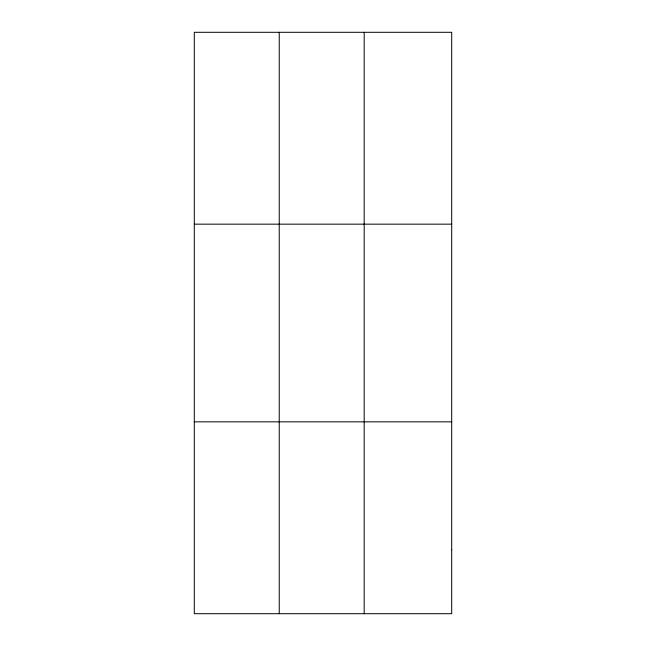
<?xml version="1.0" encoding="UTF-8"?>
<svg xmlns="http://www.w3.org/2000/svg" width="646" height="646" viewBox="0 0 646 646"><rect width="100%" height="100%" fill="white"/><g stroke="black" fill="none" stroke-linecap="round" stroke-linejoin="round"><path stroke-width="0.97" d="M279.242 613.7L279.242 32.3M364.183 613.7L364.183 32.3M194.301 224.162L451.699 224.162M194.301 421.838L451.699 421.838M451.699 549.746L451.699 613.7L194.301 613.7L194.301 32.3L451.699 32.3L451.699 549.746"/></g></svg>
